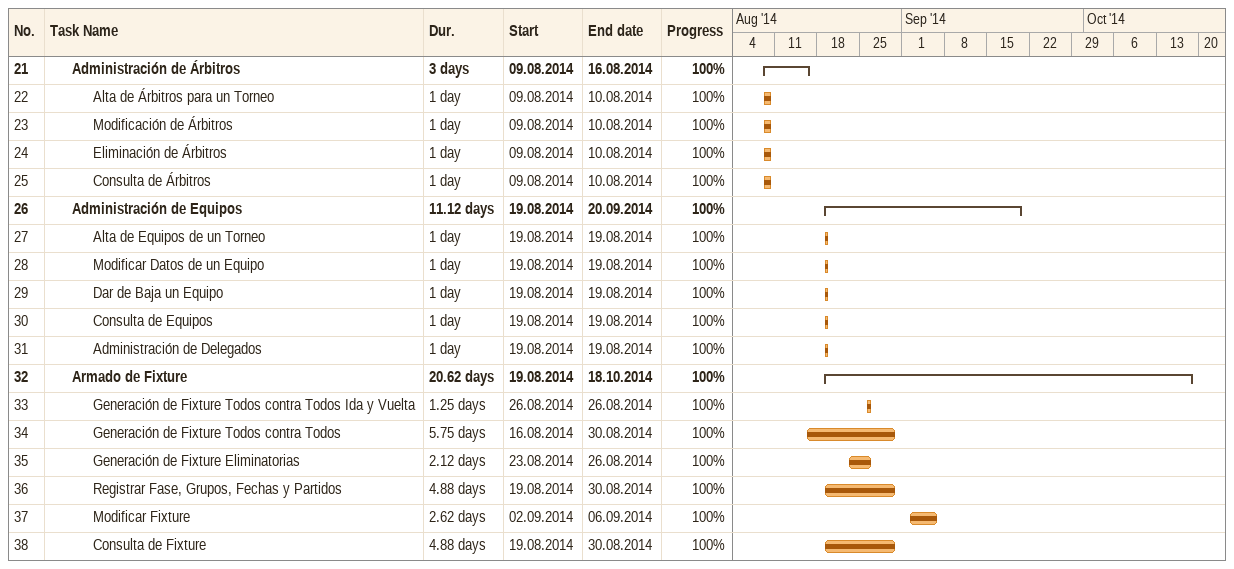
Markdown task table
| ID | Level | Task | Duration | Start | Finish | % complete |
|---|---|---|---|---|---|---|
| 21 | 2 | **Administración de Árbitros** | 3d | 2014-08-09 | 2014-08-16 | 100 |
| 22 | 3 | Alta de Árbitros para un Torneo | 1d | 2014-08-09 | 2014-08-10 | 100 |
| 23 | 3 | Modificación de Árbitros | 1d | 2014-08-09 | 2014-08-10 | 100 |
| 24 | 3 | Eliminación de Árbitros | 1d | 2014-08-09 | 2014-08-10 | 100 |
| 25 | 3 | Consulta de Árbitros | 1d | 2014-08-09 | 2014-08-10 | 100 |
| 26 | 2 | **Administración de Equipos** | 11.12d | 2014-08-19 | 2014-09-20 | 100 |
| 27 | 3 | Alta de Equipos de un Torneo | 1d | 2014-08-19 | 2014-08-19 | 100 |
| 28 | 3 | Modificar Datos de un Equipo | 1d | 2014-08-19 | 2014-08-19 | 100 |
| 29 | 3 | Dar de Baja un Equipo | 1d | 2014-08-19 | 2014-08-19 | 100 |
| 30 | 3 | Consulta de Equipos | 1d | 2014-08-19 | 2014-08-19 | 100 |
| 31 | 3 | Administración de Delegados | 1d | 2014-08-19 | 2014-08-19 | 100 |
| 32 | 2 | **Armado de Fixture** | 20.62d | 2014-08-19 | 2014-10-18 | 100 |
| 33 | 3 | Generación de Fixture Todos contra Todos Ida y Vuelta | 1.25d | 2014-08-26 | 2014-08-26 | 100 |
| 34 | 3 | Generación de Fixture Todos contra Todos | 5.75d | 2014-08-16 | 2014-08-30 | 100 |
| 35 | 3 | Generación de Fixture Eliminatorias | 2.12d | 2014-08-23 | 2014-08-26 | 100 |
| 36 | 3 | Registrar Fase, Grupos, Fechas y Partidos | 4.88d | 2014-08-19 | 2014-08-30 | 100 |
| 37 | 3 | Modificar Fixture | 2.62d | 2014-09-02 | 2014-09-06 | 100 |
| 38 | 3 | Consulta de Fixture | 4.88d | 2014-08-19 | 2014-08-30 | 100 |
